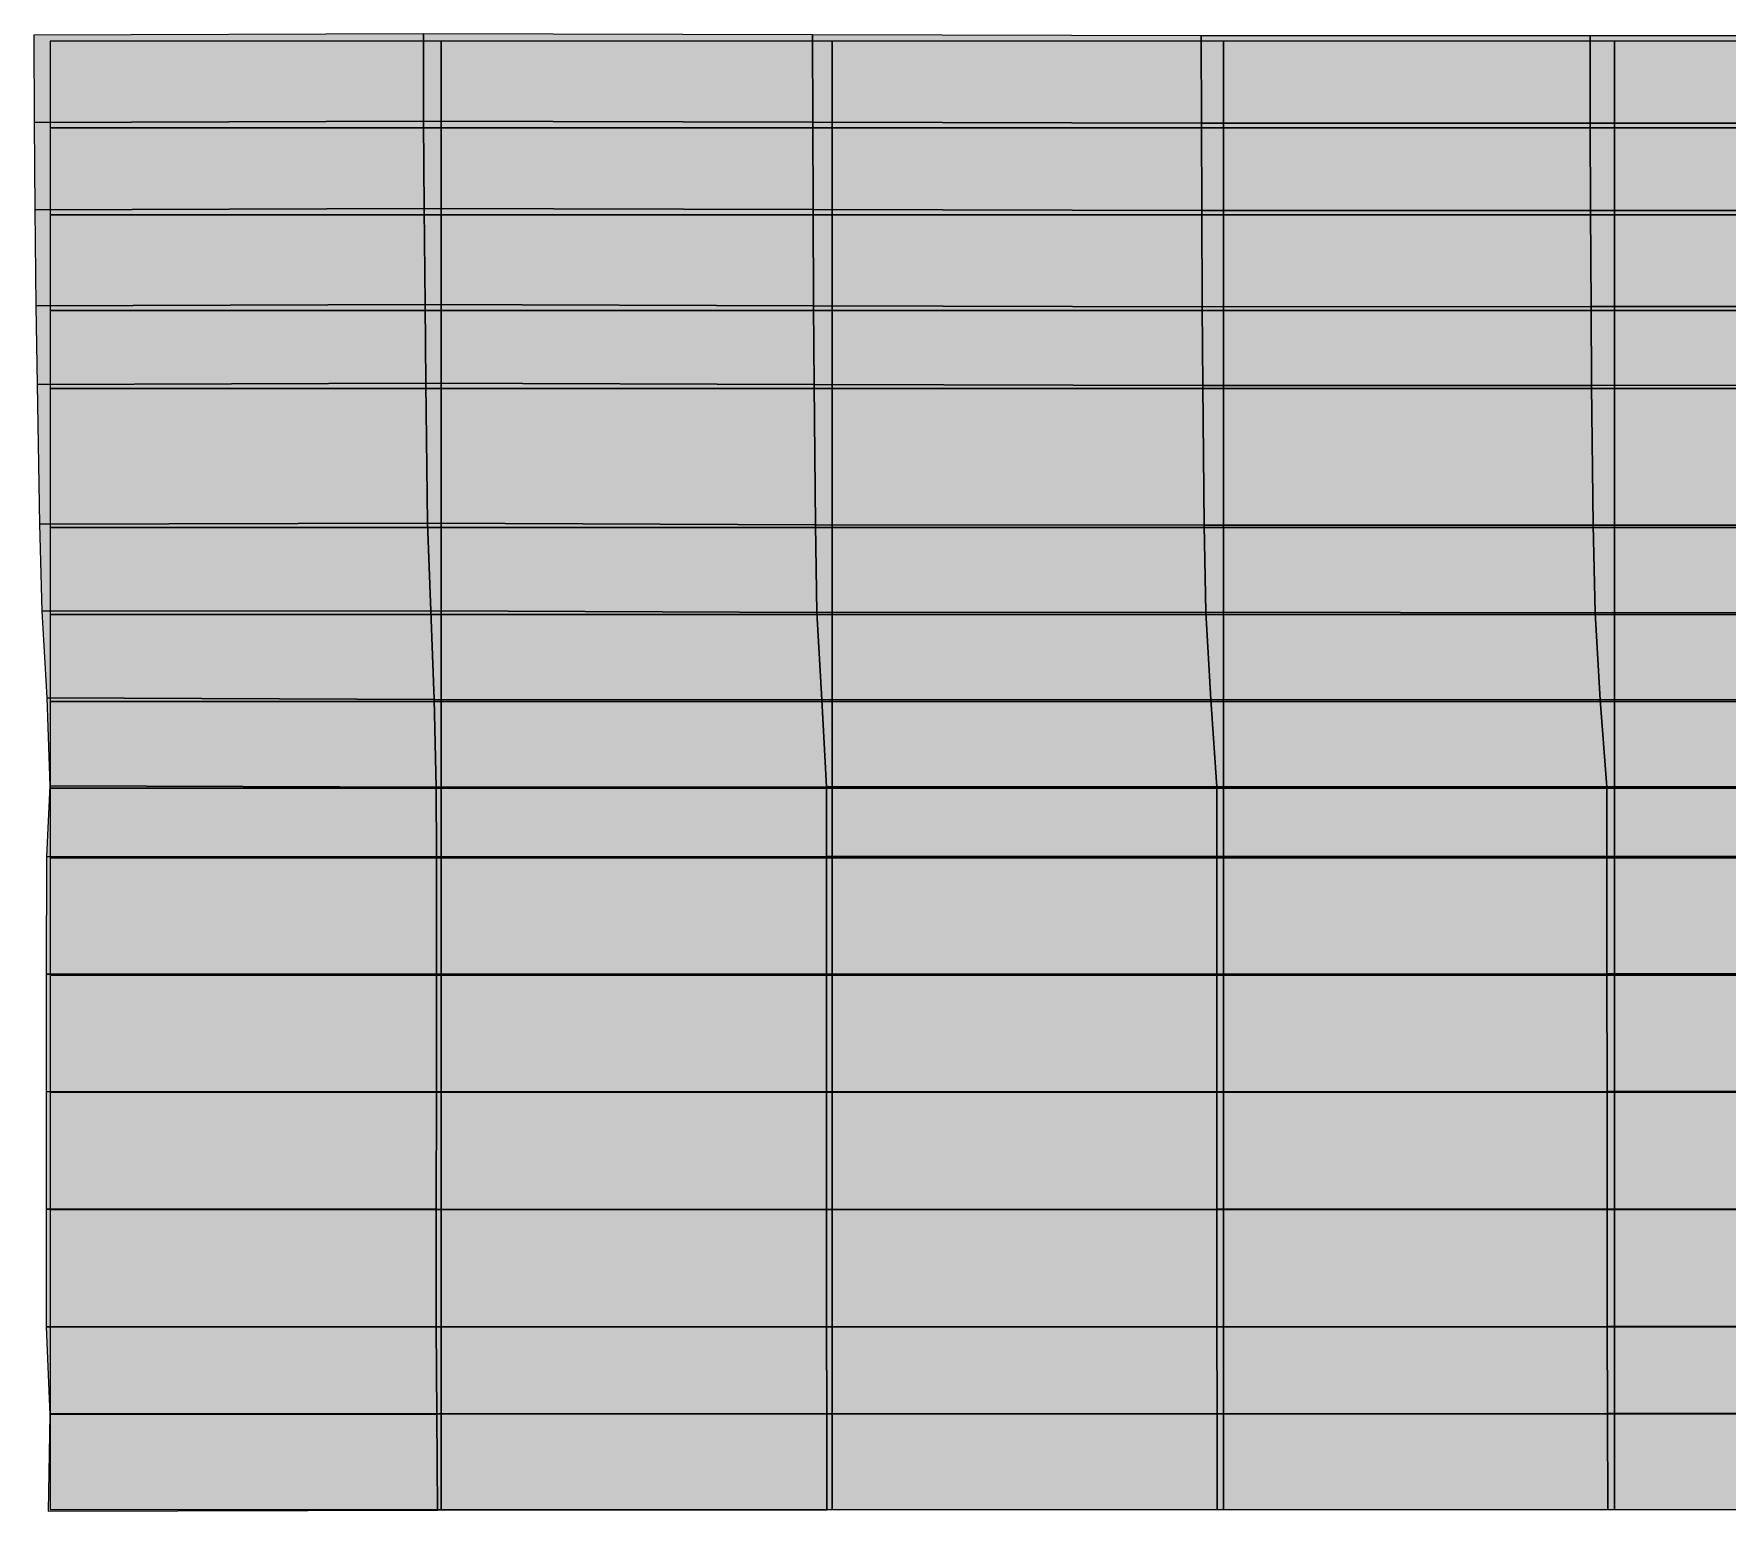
# Model space of a CAD drawing. Header units: inches. Extents: x -100 to 100, y -42 to 41.
# Drawn here: x -100.19 to -80.7, y -41.42 to -24.42 of the extents above; entities that cross this region are included whole.
import ezdxf

# ---------------------------------------------------------------- set-up
doc = ezdxf.new("R2010")
doc.units = ezdxf.units.IN
doc.header["$MEASUREMENT"] = 0
for name, color, linetype in [('Mesh-Ac1①', 7, 'Continuous'), ('Mesh-Acs', 7, 'Continuous'), ('Mesh-Ag1', 7, 'Continuous'), ('Mesh-Dc1', 7, 'Continuous'), ('Mesh-Dg1', 7, 'Continuous'), ('Mesh-Ds1', 7, 'Continuous'), ('Undeformed Mesh-Ac1①', 7, 'Continuous'), ('Undeformed Mesh-Acs', 7, 'Continuous'), ('Undeformed Mesh-Ag1', 7, 'Continuous'), ('Undeformed Mesh-Dc1', 7, 'Continuous'), ('Undeformed Mesh-Dg1', 7, 'Continuous'), ('Undeformed Mesh-Ds1', 7, 'Continuous')]:
    doc.layers.add(name, color=color, linetype=linetype)

msp = doc.modelspace()

# ---------------------------------------------------------------- linework, layer by layer
at = {"color": 7, "true_color": 0xffffff, "transparency": 33554687}
for points in [[(-95.7033, -24.41731), (-100.1865, -24.43399), (-100.1826, -25.43721)], [(-95.7033, -24.41731), (-100.1826, -25.43721), (-95.7017, -25.42205)], [(-91.2267, -24.42759), (-95.7033, -24.41731), (-95.7017, -25.42205)], [(-91.2267, -24.42759), (-95.7017, -25.42205), (-91.2255, -25.43335)], [(-86.7546, -24.43994), (-91.2267, -24.42759), (-91.2255, -25.43335)], [(-86.7546, -24.43994), (-91.2255, -25.43335), (-86.7528, -25.44645)], [(-82.2817, -24.43906), (-86.7546, -24.43994), (-86.7528, -25.44645)], [(-82.2817, -24.43906), (-86.7528, -25.44645), (-82.2795, -25.44452)], [(-78.3044, -24.43988), (-82.2817, -24.43906), (-82.2795, -25.44452)], [(-78.3044, -24.43988), (-82.2795, -25.44452), (-78.3019, -25.44568)], [(-100.1758, -26.44157), (-95.7017, -25.42205), (-100.1826, -25.43721)], [(-100.1758, -26.44157), (-95.6961, -26.42642), (-95.7017, -25.42205)], [(-95.6961, -26.42642), (-91.2255, -25.43335), (-95.7017, -25.42205)], [(-95.6961, -26.42642), (-91.2212, -26.43984), (-91.2255, -25.43335)], [(-91.2212, -26.43984), (-86.7528, -25.44645), (-91.2255, -25.43335)], [(-91.2212, -26.43984), (-86.7492, -26.45226), (-86.7528, -25.44645)], [(-86.7492, -26.45226), (-82.2795, -25.44452), (-86.7528, -25.44645)], [(-86.7492, -26.45226), (-82.2753, -26.45047), (-82.2795, -25.44452)], [(-82.2795, -25.44452), (-82.2753, -26.45047), (-78.2984, -26.45111)], [(-82.2795, -25.44452), (-78.2984, -26.45111), (-78.3019, -25.44568)], [(-100.1625, -27.54689), (-95.6961, -26.42642), (-100.1758, -26.44157)], [(-100.1625, -27.54689), (-95.6859, -27.53176), (-95.6961, -26.42642)], [(-95.6961, -26.42642), (-95.6859, -27.53176), (-91.2149, -27.54773)], [(-95.6961, -26.42642), (-91.2149, -27.54773), (-91.2212, -26.43984)], [(-91.2212, -26.43984), (-91.2149, -27.54773), (-86.7436, -27.55825)], [(-91.2212, -26.43984), (-86.7436, -27.55825), (-86.7492, -26.45226)], [(-86.7492, -26.45226), (-82.2698, -27.55725), (-82.2753, -26.45047)], [(-86.7492, -26.45226), (-86.7436, -27.55825), (-82.2698, -27.55725)], [(-82.2753, -26.45047), (-82.2698, -27.55725), (-78.293, -27.55705)], [(-82.2753, -26.45047), (-78.293, -27.55705), (-78.2984, -26.45111)], [(-100.1491, -28.45175), (-95.6859, -27.53176), (-100.1625, -27.54689)], [(-100.1491, -28.45175), (-95.6762, -28.43697), (-95.6859, -27.53176)], [(-95.6762, -28.43697), (-91.2149, -27.54773), (-95.6859, -27.53176)], [(-95.6762, -28.43697), (-91.208, -28.45468), (-91.2149, -27.54773)], [(-91.208, -28.45468), (-86.7436, -27.55825), (-91.2149, -27.54773)], [(-91.208, -28.45468), (-86.7379, -28.46303), (-86.7436, -27.55825)], [(-86.7379, -28.46303), (-82.2698, -27.55725), (-86.7436, -27.55825)], [(-86.7379, -28.46303), (-82.2641, -28.46295), (-82.2698, -27.55725)], [(-82.2698, -27.55725), (-78.2868, -28.46168), (-78.293, -27.55705)], [(-82.2698, -27.55725), (-82.2641, -28.46295), (-78.2868, -28.46168)], [(-95.6762, -28.43697), (-100.1491, -28.45175), (-100.1225, -30.0613)], [(-95.6762, -28.43697), (-100.1225, -30.0613), (-95.6567, -30.0492)], [(-91.208, -28.45468), (-95.6762, -28.43697), (-95.6567, -30.0492)], [(-91.208, -28.45468), (-95.6567, -30.0492), (-91.1947, -30.06728)], [(-86.7379, -28.46303), (-91.208, -28.45468), (-91.1947, -30.06728)], [(-86.7379, -28.46303), (-91.1947, -30.06728), (-86.7235, -30.0713)], [(-82.2641, -28.46295), (-86.7379, -28.46303), (-86.7235, -30.0713)], [(-82.2641, -28.46295), (-86.7235, -30.0713), (-82.2476, -30.07256)], [(-82.2641, -28.46295), (-78.2704, -30.07024), (-78.2868, -28.46168)], [(-82.2641, -28.46295), (-82.2476, -30.07256), (-78.2704, -30.07024)], [(-100.09486, -31.06406), (-95.6567, -30.0492), (-100.1225, -30.0613)], [(-100.09486, -31.06406), (-95.6176, -31.05908), (-95.6567, -30.0492)], [(-95.6176, -31.05908), (-91.1947, -30.06728), (-95.6567, -30.0492)], [(-95.6176, -31.05908), (-91.1766, -31.07895), (-91.1947, -30.06728)], [(-91.1766, -31.07895), (-86.7235, -30.0713), (-91.1947, -30.06728)], [(-91.1766, -31.07895), (-86.7025, -31.07176), (-86.7235, -30.0713)], [(-86.7025, -31.07176), (-82.2476, -30.07256), (-86.7235, -30.0713)], [(-86.7025, -31.07176), (-82.2231, -31.08201), (-82.2476, -30.07256)], [(-82.2476, -30.07256), (-78.2408, -31.07088), (-78.2704, -30.07024)], [(-82.2476, -30.07256), (-82.2231, -31.08201), (-78.2408, -31.07088)], [(-95.6176, -31.05908), (-100.09486, -31.06406), (-100.03807, -32.05784)], [(-95.6176, -31.05908), (-100.03807, -32.05784), (-95.57921, -32.07947)], [(-91.1766, -31.07895), (-95.6176, -31.05908), (-95.57921, -32.07947)], [(-91.1766, -31.07895), (-95.57921, -32.07947), (-91.1225, -32.08129)], [(-86.7025, -31.07176), (-91.1766, -31.07895), (-91.1225, -32.08129)], [(-86.7025, -31.07176), (-91.1225, -32.08129), (-86.6452, -32.0802)], [(-82.2231, -31.08201), (-86.7025, -31.07176), (-86.6452, -32.0802)], [(-82.2231, -31.08201), (-86.6452, -32.0802), (-82.1639, -32.08229)], [(-78.2408, -31.07088), (-82.2231, -31.08201), (-82.1639, -32.08229)], [(-78.2408, -31.07088), (-82.1639, -32.08229), (-78.1756, -32.07793)], [(-100.001197, -33.07148), (-95.57921, -32.07947), (-100.03807, -32.05784)], [(-100.001197, -33.07148), (-95.55954, -33.08793), (-95.57921, -32.07947)], [(-95.55954, -33.08793), (-91.1225, -32.08129), (-95.57921, -32.07947)], [(-95.55954, -33.08793), (-91.06537, -33.08374), (-91.1225, -32.08129)], [(-91.1225, -32.08129), (-86.57775, -33.08552), (-86.6452, -32.0802)], [(-91.1225, -32.08129), (-91.06537, -33.08374), (-86.57775, -33.08552)], [(-86.6452, -32.0802), (-86.57775, -33.08552), (-82.08764, -33.08331)], [(-86.6452, -32.0802), (-82.08764, -33.08331), (-82.1639, -32.08229)], [(-82.1639, -32.08229), (-78.09652, -33.08203), (-78.1756, -32.07793)], [(-82.1639, -32.08229), (-82.08764, -33.08331), (-78.09652, -33.08203)], [(-100.04118, -33.88411), (-95.55954, -33.08793), (-100.001197, -33.07148)], [(-100.04118, -33.88411), (-95.55483, -33.88808), (-95.55954, -33.08793)], [(-95.55954, -33.08793), (-91.06599, -33.8866), (-91.06537, -33.08374)], [(-95.55954, -33.08793), (-95.55483, -33.88808), (-91.06599, -33.8866)], [(-91.06537, -33.08374), (-91.06599, -33.8866), (-86.57766, -33.88692)], [(-91.06537, -33.08374), (-86.57766, -33.88692), (-86.57775, -33.08552)], [(-86.57775, -33.08552), (-82.08786, -33.88547), (-82.08764, -33.08331)], [(-86.57775, -33.08552), (-86.57766, -33.88692), (-82.08786, -33.88547)], [(-82.08764, -33.08331), (-82.08786, -33.88547), (-78.09608, -33.88329)], [(-82.08764, -33.08331), (-78.09608, -33.88329), (-78.09652, -33.08203)], [(-100.04463, -35.23846), (-95.55483, -33.88808), (-100.04118, -33.88411)], [(-100.04463, -35.23846), (-95.55507, -35.240879), (-95.55483, -33.88808)], [(-95.55507, -35.240879), (-91.0661, -35.240384), (-91.06599, -33.8866)], [(-95.55507, -35.240879), (-91.06599, -33.8866), (-95.55483, -33.88808)], [(-91.06599, -33.8866), (-91.0661, -35.240384), (-86.57776, -35.240072)], [(-91.06599, -33.8866), (-86.57776, -35.240072), (-86.57766, -33.88692)], [(-86.57776, -35.240072), (-82.08742, -35.2382), (-82.08786, -33.88547)], [(-86.57776, -35.240072), (-82.08786, -33.88547), (-86.57766, -33.88692)], [(-82.08786, -33.88547), (-78.09545, -35.23597), (-78.09608, -33.88329)], [(-82.08786, -33.88547), (-82.08742, -35.2382), (-78.09545, -35.23597)], [(-100.04585, -36.591856), (-95.55507, -35.240879), (-100.04463, -35.23846)], [(-100.04585, -36.591856), (-95.5558, -36.593534), (-95.55507, -35.240879)], [(-95.5558, -36.593534), (-91.06659, -36.5942), (-91.0661, -35.240384)], [(-95.5558, -36.593534), (-91.0661, -35.240384), (-95.55507, -35.240879)], [(-91.06659, -36.5942), (-86.57772, -36.59302), (-86.57776, -35.240072)], [(-91.06659, -36.5942), (-86.57776, -35.240072), (-91.0661, -35.240384)], [(-86.57772, -36.59302), (-82.08742, -35.2382), (-86.57776, -35.240072)], [(-86.57772, -36.59302), (-82.08695, -36.590849), (-82.08742, -35.2382)], [(-82.08742, -35.2382), (-78.09491, -36.58864), (-78.09545, -35.23597)], [(-82.08742, -35.2382), (-82.08695, -36.590849), (-78.09491, -36.58864)], [(-100.04603, -37.945111), (-95.5558, -36.593534), (-100.04585, -36.591856)], [(-100.04603, -37.945111), (-95.55667, -37.946398), (-95.5558, -36.593534)], [(-95.55667, -37.946398), (-91.06659, -36.5942), (-95.5558, -36.593534)], [(-95.55667, -37.946398), (-91.06735, -37.947701), (-91.06659, -36.5942)], [(-91.06735, -37.947701), (-86.57736, -37.945787), (-86.57772, -36.59302)], [(-91.06735, -37.947701), (-86.57772, -36.59302), (-91.06659, -36.5942)], [(-86.57736, -37.945787), (-82.08695, -36.590849), (-86.57772, -36.59302)], [(-86.57736, -37.945787), (-82.08655, -37.943538), (-82.08695, -36.590849)], [(-82.08695, -36.590849), (-78.09434, -37.941195), (-78.09491, -36.58864)], [(-82.08695, -36.590849), (-82.08655, -37.943538), (-78.09434, -37.941195)], [(-100.04461, -39.299056), (-95.55667, -37.946398), (-100.04603, -37.945111)], [(-100.04461, -39.299056), (-95.55808, -39.299622), (-95.55667, -37.946398)], [(-91.06735, -37.947701), (-95.55667, -37.946398), (-95.55808, -39.299622)], [(-91.06735, -37.947701), (-95.55808, -39.299622), (-91.06772, -39.300504)], [(-86.57736, -37.945787), (-91.06735, -37.947701), (-91.06772, -39.300504)], [(-86.57736, -37.945787), (-91.06772, -39.300504), (-86.57692, -39.298678)], [(-82.08655, -37.943538), (-86.57736, -37.945787), (-86.57692, -39.298678)], [(-82.08655, -37.943538), (-86.57692, -39.298678), (-82.08613, -39.296093)], [(-82.08655, -37.943538), (-78.09373, -39.29376), (-78.09434, -37.941195)], [(-82.08655, -37.943538), (-82.08613, -39.296093), (-78.09373, -39.29376)], [(-100.001583, -40.308767), (-95.55808, -39.299622), (-100.04461, -39.299056)], [(-100.001583, -40.308767), (-95.54841, -40.303298), (-95.55808, -39.299622)], [(-91.06772, -39.300504), (-95.55808, -39.299622), (-95.54841, -40.303298)], [(-91.06772, -39.300504), (-95.54841, -40.303298), (-91.06298, -40.302195)], [(-91.06772, -39.300504), (-86.57266, -40.301174), (-86.57692, -39.298678)], [(-91.06772, -39.300504), (-91.06298, -40.302195), (-86.57266, -40.301174)], [(-82.08613, -39.296093), (-86.57692, -39.298678), (-86.57266, -40.301174)], [(-82.08613, -39.296093), (-86.57266, -40.301174), (-82.0812, -40.297528)], [(-82.08613, -39.296093), (-78.08806, -40.295928), (-78.09373, -39.29376)], [(-82.08613, -39.296093), (-82.0812, -40.297528), (-78.08806, -40.295928)], [(-100.001583, -40.308767), (-100.02141, -41.42084), (-95.54429, -41.408247)], [(-100.001583, -40.308767), (-95.54429, -41.408247), (-95.54841, -40.303298)], [(-95.54429, -41.408247), (-91.06298, -40.302195), (-95.54841, -40.303298)], [(-95.54429, -41.408247), (-91.06368, -41.405528), (-91.06298, -40.302195)], [(-91.06298, -40.302195), (-91.06368, -41.405528), (-86.57202, -41.402233)], [(-91.06298, -40.302195), (-86.57202, -41.402233), (-86.57266, -40.301174)], [(-86.57202, -41.402233), (-82.0812, -40.297528), (-86.57266, -40.301174)], [(-86.57202, -41.402233), (-82.07792, -41.399987), (-82.0812, -40.297528)], [(-82.0812, -40.297528), (-78.08298, -41.396733), (-78.08806, -40.295928)], [(-82.0812, -40.297528), (-82.07792, -41.399987), (-78.08298, -41.396733)]]:
    msp.add_solid(points, dxfattribs=at)
at = {"layer": 'Mesh-Ac1①', "color": 18, "true_color": 0x000000, "transparency": 33554559}
for p, q in [((-95.7033, -24.41731), (-100.1865, -24.43399)), ((-100.1865, -24.43399), (-100.1826, -25.43721)), ((-95.7017, -25.42205), (-95.7033, -24.41731)), ((-91.2267, -24.42759), (-95.7033, -24.41731)), ((-95.7033, -24.41731), (-95.7017, -25.42205)), ((-91.2255, -25.43335), (-91.2267, -24.42759)), ((-86.7546, -24.43994), (-91.2267, -24.42759)), ((-91.2267, -24.42759), (-91.2255, -25.43335)), ((-82.2817, -24.43906), (-86.7546, -24.43994)), ((-86.7528, -25.44645), (-86.7546, -24.43994)), ((-86.7546, -24.43994), (-86.7528, -25.44645)), ((-82.2795, -25.44452), (-82.2817, -24.43906)), ((-78.3044, -24.43988), (-82.2817, -24.43906)), ((-82.2817, -24.43906), (-82.2795, -25.44452)), ((-95.7017, -25.42205), (-100.1826, -25.43721)), ((-100.1826, -25.43721), (-95.7017, -25.42205)), ((-100.1826, -25.43721), (-100.1758, -26.44157)), ((-95.6961, -26.42642), (-95.7017, -25.42205)), ((-91.2255, -25.43335), (-95.7017, -25.42205)), ((-95.7017, -25.42205), (-95.6961, -26.42642)), ((-95.7017, -25.42205), (-91.2255, -25.43335)), ((-91.2212, -26.43984), (-91.2255, -25.43335)), ((-86.7528, -25.44645), (-91.2255, -25.43335)), ((-91.2255, -25.43335), (-91.2212, -26.43984)), ((-91.2255, -25.43335), (-86.7528, -25.44645)), ((-82.2795, -25.44452), (-86.7528, -25.44645)), ((-86.7528, -25.44645), (-82.2795, -25.44452)), ((-86.7492, -26.45226), (-86.7528, -25.44645)), ((-86.7528, -25.44645), (-86.7492, -26.45226)), ((-82.2753, -26.45047), (-82.2795, -25.44452)), ((-82.2795, -25.44452), (-82.2753, -26.45047)), ((-78.3019, -25.44568), (-82.2795, -25.44452)), ((-82.2795, -25.44452), (-78.3019, -25.44568)), ((-95.6961, -26.42642), (-100.1758, -26.44157)), ((-100.1758, -26.44157), (-95.6961, -26.42642)), ((-100.1758, -26.44157), (-100.1625, -27.54689)), ((-95.6859, -27.53176), (-95.6961, -26.42642)), ((-95.6961, -26.42642), (-95.6859, -27.53176)), ((-91.2212, -26.43984), (-95.6961, -26.42642)), ((-95.6961, -26.42642), (-91.2212, -26.43984)), ((-91.2149, -27.54773), (-91.2212, -26.43984)), ((-91.2212, -26.43984), (-91.2149, -27.54773)), ((-86.7492, -26.45226), (-91.2212, -26.43984)), ((-91.2212, -26.43984), (-86.7492, -26.45226)), ((-82.2753, -26.45047), (-86.7492, -26.45226)), ((-86.7492, -26.45226), (-82.2753, -26.45047)), ((-86.7436, -27.55825), (-86.7492, -26.45226)), ((-86.7492, -26.45226), (-86.7436, -27.55825)), ((-82.2698, -27.55725), (-82.2753, -26.45047)), ((-82.2753, -26.45047), (-82.2698, -27.55725)), ((-78.2984, -26.45111), (-82.2753, -26.45047)), ((-82.2753, -26.45047), (-78.2984, -26.45111)), ((-95.6859, -27.53176), (-100.1625, -27.54689)), ((-100.1625, -27.54689), (-95.6859, -27.53176)), ((-100.1625, -27.54689), (-100.1491, -28.45175)), ((-95.6762, -28.43697), (-95.6859, -27.53176)), ((-91.2149, -27.54773), (-95.6859, -27.53176)), ((-95.6859, -27.53176), (-95.6762, -28.43697)), ((-95.6859, -27.53176), (-91.2149, -27.54773)), ((-91.208, -28.45468), (-91.2149, -27.54773)), ((-86.7436, -27.55825), (-91.2149, -27.54773)), ((-91.2149, -27.54773), (-91.208, -28.45468)), ((-91.2149, -27.54773), (-86.7436, -27.55825)), ((-82.2698, -27.55725), (-86.7436, -27.55825)), ((-86.7436, -27.55825), (-82.2698, -27.55725)), ((-86.7379, -28.46303), (-86.7436, -27.55825)), ((-86.7436, -27.55825), (-86.7379, -28.46303)), ((-82.2698, -27.55725), (-78.293, -27.55705)), ((-78.293, -27.55705), (-82.2698, -27.55725)), ((-82.2641, -28.46295), (-82.2698, -27.55725)), ((-82.2698, -27.55725), (-82.2641, -28.46295)), ((-95.6762, -28.43697), (-100.1491, -28.45175)), ((-100.1491, -28.45175), (-95.6762, -28.43697)), ((-95.6567, -30.0492), (-95.6762, -28.43697)), ((-91.208, -28.45468), (-95.6762, -28.43697)), ((-95.6762, -28.43697), (-95.6567, -30.0492)), ((-95.6762, -28.43697), (-91.208, -28.45468)), ((-100.1491, -28.45175), (-100.1225, -30.0613)), ((-91.1947, -30.06728), (-91.208, -28.45468)), ((-86.7379, -28.46303), (-91.208, -28.45468)), ((-91.208, -28.45468), (-91.1947, -30.06728)), ((-91.208, -28.45468), (-86.7379, -28.46303)), ((-82.2641, -28.46295), (-86.7379, -28.46303)), ((-86.7379, -28.46303), (-82.2641, -28.46295)), ((-86.7235, -30.0713), (-86.7379, -28.46303)), ((-86.7379, -28.46303), (-86.7235, -30.0713)), ((-78.2868, -28.46168), (-82.2641, -28.46295)), ((-82.2641, -28.46295), (-78.2868, -28.46168)), ((-82.2476, -30.07256), (-82.2641, -28.46295)), ((-82.2641, -28.46295), (-82.2476, -30.07256)), ((-100.1225, -30.0613), (-95.6567, -30.0492)), ((-95.6567, -30.0492), (-91.1947, -30.06728)), ((-91.1947, -30.06728), (-86.7235, -30.0713)), ((-86.7235, -30.0713), (-82.2476, -30.07256)), ((-82.2476, -30.07256), (-78.2704, -30.07024))]:
    msp.add_line(p, q, dxfattribs=at)
at = {"layer": 'Mesh-Acs', "color": 18, "true_color": 0x000000, "transparency": 33554559}
for p, q in [((-95.6567, -30.0492), (-100.1225, -30.0613)), ((-100.1225, -30.0613), (-100.09486, -31.06406)), ((-95.6176, -31.05908), (-95.6567, -30.0492)), ((-91.1947, -30.06728), (-95.6567, -30.0492)), ((-95.6567, -30.0492), (-95.6176, -31.05908)), ((-91.1766, -31.07895), (-91.1947, -30.06728)), ((-86.7235, -30.0713), (-91.1947, -30.06728)), ((-91.1947, -30.06728), (-91.1766, -31.07895)), ((-86.7025, -31.07176), (-86.7235, -30.0713)), ((-82.2476, -30.07256), (-86.7235, -30.0713)), ((-86.7235, -30.0713), (-86.7025, -31.07176)), ((-78.2704, -30.07024), (-82.2476, -30.07256)), ((-82.2231, -31.08201), (-82.2476, -30.07256)), ((-82.2476, -30.07256), (-82.2231, -31.08201)), ((-95.6176, -31.05908), (-100.09486, -31.06406)), ((-100.09486, -31.06406), (-95.6176, -31.05908)), ((-100.09486, -31.06406), (-100.03807, -32.05784)), ((-95.57921, -32.07947), (-95.6176, -31.05908)), ((-91.1766, -31.07895), (-95.6176, -31.05908)), ((-95.6176, -31.05908), (-95.57921, -32.07947)), ((-95.6176, -31.05908), (-91.1766, -31.07895)), ((-86.7025, -31.07176), (-91.1766, -31.07895)), ((-91.1766, -31.07895), (-86.7025, -31.07176)), ((-91.1225, -32.08129), (-91.1766, -31.07895)), ((-91.1766, -31.07895), (-91.1225, -32.08129)), ((-86.6452, -32.0802), (-86.7025, -31.07176)), ((-82.2231, -31.08201), (-86.7025, -31.07176)), ((-86.7025, -31.07176), (-86.6452, -32.0802)), ((-86.7025, -31.07176), (-82.2231, -31.08201)), ((-78.2408, -31.07088), (-82.2231, -31.08201)), ((-82.2231, -31.08201), (-78.2408, -31.07088)), ((-82.1639, -32.08229), (-82.2231, -31.08201)), ((-82.2231, -31.08201), (-82.1639, -32.08229)), ((-100.03807, -32.05784), (-95.57921, -32.07947)), ((-95.57921, -32.07947), (-100.03807, -32.05784)), ((-100.03807, -32.05784), (-100.001197, -33.07148)), ((-95.55954, -33.08793), (-95.57921, -32.07947)), ((-91.1225, -32.08129), (-95.57921, -32.07947)), ((-95.57921, -32.07947), (-95.55954, -33.08793)), ((-95.57921, -32.07947), (-91.1225, -32.08129)), ((-86.6452, -32.0802), (-91.1225, -32.08129)), ((-91.1225, -32.08129), (-86.6452, -32.0802)), ((-91.06537, -33.08374), (-91.1225, -32.08129)), ((-91.1225, -32.08129), (-91.06537, -33.08374)), ((-86.57775, -33.08552), (-86.6452, -32.0802)), ((-86.6452, -32.0802), (-86.57775, -33.08552)), ((-82.1639, -32.08229), (-86.6452, -32.0802)), ((-86.6452, -32.0802), (-82.1639, -32.08229)), ((-78.1756, -32.07793), (-82.1639, -32.08229)), ((-82.1639, -32.08229), (-78.1756, -32.07793)), ((-82.08764, -33.08331), (-82.1639, -32.08229)), ((-82.1639, -32.08229), (-82.08764, -33.08331)), ((-100.001197, -33.07148), (-95.55954, -33.08793)), ((-95.55954, -33.08793), (-91.06537, -33.08374)), ((-91.06537, -33.08374), (-86.57775, -33.08552)), ((-86.57775, -33.08552), (-82.08764, -33.08331)), ((-82.08764, -33.08331), (-78.09652, -33.08203))]:
    msp.add_line(p, q, dxfattribs=at)
at = {"layer": 'Mesh-Ag1', "color": 18, "true_color": 0x000000, "transparency": 33554559}
for p, q in [((-100.001197, -33.07148), (-100.04118, -33.88411)), ((-95.55954, -33.08793), (-100.001197, -33.07148)), ((-91.06537, -33.08374), (-95.55954, -33.08793)), ((-95.55483, -33.88808), (-95.55954, -33.08793)), ((-95.55954, -33.08793), (-95.55483, -33.88808)), ((-91.06599, -33.8866), (-91.06537, -33.08374)), ((-91.06537, -33.08374), (-91.06599, -33.8866)), ((-86.57775, -33.08552), (-91.06537, -33.08374)), ((-82.08764, -33.08331), (-86.57775, -33.08552)), ((-86.57766, -33.88692), (-86.57775, -33.08552)), ((-86.57775, -33.08552), (-86.57766, -33.88692)), ((-82.08786, -33.88547), (-82.08764, -33.08331)), ((-82.08764, -33.08331), (-82.08786, -33.88547)), ((-78.09652, -33.08203), (-82.08764, -33.08331)), ((-100.04118, -33.88411), (-95.55483, -33.88808)), ((-95.55483, -33.88808), (-91.06599, -33.8866)), ((-91.06599, -33.8866), (-86.57766, -33.88692)), ((-86.57766, -33.88692), (-82.08786, -33.88547)), ((-82.08786, -33.88547), (-78.09608, -33.88329))]:
    msp.add_line(p, q, dxfattribs=at)
at = {"layer": 'Mesh-Dc1', "color": 18, "true_color": 0x000000, "transparency": 33554559}
for p, q in [((-100.04118, -33.88411), (-100.04463, -35.23846)), ((-95.55483, -33.88808), (-100.04118, -33.88411)), ((-95.55507, -35.240879), (-95.55483, -33.88808)), ((-95.55483, -33.88808), (-95.55507, -35.240879)), ((-91.06599, -33.8866), (-95.55483, -33.88808)), ((-91.0661, -35.240384), (-91.06599, -33.8866)), ((-91.06599, -33.8866), (-91.0661, -35.240384)), ((-86.57766, -33.88692), (-91.06599, -33.8866)), ((-86.57776, -35.240072), (-86.57766, -33.88692)), ((-86.57766, -33.88692), (-86.57776, -35.240072)), ((-82.08786, -33.88547), (-86.57766, -33.88692)), ((-78.09608, -33.88329), (-82.08786, -33.88547)), ((-82.08742, -35.2382), (-82.08786, -33.88547)), ((-82.08786, -33.88547), (-82.08742, -35.2382)), ((-100.04463, -35.23846), (-100.04585, -36.591856)), ((-95.55507, -35.240879), (-100.04463, -35.23846)), ((-100.04463, -35.23846), (-95.55507, -35.240879)), ((-95.5558, -36.593534), (-95.55507, -35.240879)), ((-95.55507, -35.240879), (-95.5558, -36.593534)), ((-91.0661, -35.240384), (-95.55507, -35.240879)), ((-95.55507, -35.240879), (-91.0661, -35.240384)), ((-91.06659, -36.5942), (-91.0661, -35.240384)), ((-91.0661, -35.240384), (-91.06659, -36.5942)), ((-86.57776, -35.240072), (-91.0661, -35.240384)), ((-91.0661, -35.240384), (-86.57776, -35.240072)), ((-82.08742, -35.2382), (-86.57776, -35.240072)), ((-86.57776, -35.240072), (-82.08742, -35.2382)), ((-86.57772, -36.59302), (-86.57776, -35.240072)), ((-86.57776, -35.240072), (-86.57772, -36.59302)), ((-78.09545, -35.23597), (-82.08742, -35.2382)), ((-82.08742, -35.2382), (-78.09545, -35.23597)), ((-82.08695, -36.590849), (-82.08742, -35.2382)), ((-82.08742, -35.2382), (-82.08695, -36.590849)), ((-100.04585, -36.591856), (-100.04603, -37.945111)), ((-95.5558, -36.593534), (-100.04585, -36.591856)), ((-100.04585, -36.591856), (-95.5558, -36.593534)), ((-95.55667, -37.946398), (-95.5558, -36.593534)), ((-95.5558, -36.593534), (-95.55667, -37.946398)), ((-91.06659, -36.5942), (-95.5558, -36.593534)), ((-95.5558, -36.593534), (-91.06659, -36.5942)), ((-91.06735, -37.947701), (-91.06659, -36.5942)), ((-91.06659, -36.5942), (-91.06735, -37.947701)), ((-86.57772, -36.59302), (-91.06659, -36.5942)), ((-91.06659, -36.5942), (-86.57772, -36.59302)), ((-82.08695, -36.590849), (-86.57772, -36.59302)), ((-86.57772, -36.59302), (-82.08695, -36.590849)), ((-86.57736, -37.945787), (-86.57772, -36.59302)), ((-86.57772, -36.59302), (-86.57736, -37.945787)), ((-78.09491, -36.58864), (-82.08695, -36.590849)), ((-82.08695, -36.590849), (-78.09491, -36.58864)), ((-82.08655, -37.943538), (-82.08695, -36.590849)), ((-82.08695, -36.590849), (-82.08655, -37.943538)), ((-95.55667, -37.946398), (-100.04603, -37.945111)), ((-100.04603, -37.945111), (-100.04461, -39.299056)), ((-100.04603, -37.945111), (-95.55667, -37.946398)), ((-95.55808, -39.299622), (-95.55667, -37.946398)), ((-95.55667, -37.946398), (-95.55808, -39.299622)), ((-91.06735, -37.947701), (-95.55667, -37.946398)), ((-95.55667, -37.946398), (-91.06735, -37.947701)), ((-91.06772, -39.300504), (-91.06735, -37.947701)), ((-91.06735, -37.947701), (-91.06772, -39.300504)), ((-86.57736, -37.945787), (-91.06735, -37.947701)), ((-91.06735, -37.947701), (-86.57736, -37.945787)), ((-86.57736, -37.945787), (-82.08655, -37.943538)), ((-82.08655, -37.943538), (-86.57736, -37.945787)), ((-86.57692, -39.298678), (-86.57736, -37.945787)), ((-86.57736, -37.945787), (-86.57692, -39.298678)), ((-78.09434, -37.941195), (-82.08655, -37.943538)), ((-82.08655, -37.943538), (-78.09434, -37.941195)), ((-82.08613, -39.296093), (-82.08655, -37.943538)), ((-82.08655, -37.943538), (-82.08613, -39.296093)), ((-100.04461, -39.299056), (-95.55808, -39.299622)), ((-95.55808, -39.299622), (-91.06772, -39.300504)), ((-91.06772, -39.300504), (-86.57692, -39.298678)), ((-86.57692, -39.298678), (-82.08613, -39.296093)), ((-82.08613, -39.296093), (-78.09373, -39.29376))]:
    msp.add_line(p, q, dxfattribs=at)
at = {"layer": 'Mesh-Dg1', "color": 18, "true_color": 0x000000, "transparency": 33554559}
for p, q in [((-100.001583, -40.308767), (-100.02141, -41.42084)), ((-95.54841, -40.303298), (-100.001583, -40.308767)), ((-91.06298, -40.302195), (-95.54841, -40.303298)), ((-95.54429, -41.408247), (-95.54841, -40.303298)), ((-95.54841, -40.303298), (-95.54429, -41.408247)), ((-91.06368, -41.405528), (-91.06298, -40.302195)), ((-91.06298, -40.302195), (-91.06368, -41.405528)), ((-86.57266, -40.301174), (-91.06298, -40.302195)), ((-82.0812, -40.297528), (-86.57266, -40.301174)), ((-86.57202, -41.402233), (-86.57266, -40.301174)), ((-86.57266, -40.301174), (-86.57202, -41.402233)), ((-78.08806, -40.295928), (-82.0812, -40.297528)), ((-82.07792, -41.399987), (-82.0812, -40.297528)), ((-82.0812, -40.297528), (-82.07792, -41.399987)), ((-100.02141, -41.42084), (-95.54429, -41.408247)), ((-95.54429, -41.408247), (-91.06368, -41.405528)), ((-91.06368, -41.405528), (-86.57202, -41.402233)), ((-86.57202, -41.402233), (-82.07792, -41.399987)), ((-82.07792, -41.399987), (-78.08298, -41.396733))]:
    msp.add_line(p, q, dxfattribs=at)
at = {"layer": 'Mesh-Ds1', "color": 18, "true_color": 0x000000, "transparency": 33554559}
for p, q in [((-95.55808, -39.299622), (-100.04461, -39.299056)), ((-100.04461, -39.299056), (-100.001583, -40.308767)), ((-95.54841, -40.303298), (-95.55808, -39.299622)), ((-91.06772, -39.300504), (-95.55808, -39.299622)), ((-95.55808, -39.299622), (-95.54841, -40.303298)), ((-86.57692, -39.298678), (-91.06772, -39.300504)), ((-91.06298, -40.302195), (-91.06772, -39.300504)), ((-91.06772, -39.300504), (-91.06298, -40.302195)), ((-82.08613, -39.296093), (-86.57692, -39.298678)), ((-86.57266, -40.301174), (-86.57692, -39.298678)), ((-86.57692, -39.298678), (-86.57266, -40.301174)), ((-78.09373, -39.29376), (-82.08613, -39.296093)), ((-82.0812, -40.297528), (-82.08613, -39.296093)), ((-82.08613, -39.296093), (-82.0812, -40.297528)), ((-100.001583, -40.308767), (-95.54841, -40.303298)), ((-95.54841, -40.303298), (-91.06298, -40.302195)), ((-91.06298, -40.302195), (-86.57266, -40.301174)), ((-86.57266, -40.301174), (-82.0812, -40.297528)), ((-82.0812, -40.297528), (-78.08806, -40.295928))]:
    msp.add_line(p, q, dxfattribs=at)
at = {"layer": 'Undeformed Mesh-Ac1①', "color": 1, "true_color": 0xff0000, "transparency": 33554687}
for p, q in [((-95.5, -24.5), (-100, -24.5)), ((-100, -24.5), (-100, -25.5)), ((-95.5, -25.5), (-95.5, -24.5)), ((-91, -24.5), (-95.5, -24.5)), ((-95.5, -24.5), (-95.5, -25.5)), ((-91, -25.5), (-91, -24.5)), ((-86.5, -24.5), (-91, -24.5)), ((-91, -24.5), (-91, -25.5)), ((-86.5, -25.5), (-86.5, -24.5)), ((-82, -24.5), (-86.5, -24.5)), ((-86.5, -24.5), (-86.5, -25.5)), ((-82, -25.5), (-82, -24.5)), ((-78, -24.5), (-82, -24.5)), ((-82, -24.5), (-82, -25.5)), ((-95.5, -25.5), (-100, -25.5)), ((-100, -25.5), (-100, -26.5)), ((-100, -25.5), (-95.5, -25.5)), ((-95.5, -26.5), (-95.5, -25.5)), ((-91, -25.5), (-95.5, -25.5)), ((-95.5, -25.5), (-95.5, -26.5)), ((-95.5, -25.5), (-91, -25.5)), ((-91, -26.5), (-91, -25.5)), ((-86.5, -25.5), (-91, -25.5)), ((-91, -25.5), (-91, -26.5)), ((-91, -25.5), (-86.5, -25.5)), ((-86.5, -26.5), (-86.5, -25.5)), ((-82, -25.5), (-86.5, -25.5)), ((-86.5, -25.5), (-86.5, -26.5)), ((-86.5, -25.5), (-82, -25.5)), ((-82, -26.5), (-82, -25.5)), ((-82, -25.5), (-82, -26.5)), ((-78, -25.5), (-82, -25.5)), ((-82, -25.5), (-78, -25.5)), ((-95.5, -26.5), (-100, -26.5)), ((-100, -26.5), (-100, -27.6)), ((-100, -26.5), (-95.5, -26.5)), ((-95.5, -27.6), (-95.5, -26.5)), ((-95.5, -26.5), (-95.5, -27.6)), ((-91, -26.5), (-95.5, -26.5)), ((-95.5, -26.5), (-91, -26.5)), ((-91, -27.6), (-91, -26.5)), ((-91, -26.5), (-91, -27.6)), ((-86.5, -26.5), (-91, -26.5)), ((-91, -26.5), (-86.5, -26.5)), ((-86.5, -27.6), (-86.5, -26.5)), ((-86.5, -26.5), (-86.5, -27.6)), ((-82, -26.5), (-86.5, -26.5)), ((-86.5, -26.5), (-82, -26.5)), ((-82, -27.6), (-82, -26.5)), ((-82, -26.5), (-82, -27.6)), ((-78, -26.5), (-82, -26.5)), ((-82, -26.5), (-78, -26.5)), ((-95.5, -27.6), (-100, -27.6)), ((-100, -27.6), (-100, -28.5)), ((-100, -27.6), (-95.5, -27.6)), ((-95.5, -28.5), (-95.5, -27.6)), ((-91, -27.6), (-95.5, -27.6)), ((-95.5, -27.6), (-95.5, -28.5)), ((-95.5, -27.6), (-91, -27.6)), ((-91, -28.5), (-91, -27.6)), ((-86.5, -27.6), (-91, -27.6)), ((-91, -27.6), (-91, -28.5)), ((-91, -27.6), (-86.5, -27.6)), ((-86.5, -28.5), (-86.5, -27.6)), ((-82, -27.6), (-86.5, -27.6)), ((-86.5, -27.6), (-86.5, -28.5)), ((-86.5, -27.6), (-82, -27.6)), ((-82, -28.5), (-82, -27.6)), ((-82, -27.6), (-78, -27.6)), ((-82, -27.6), (-82, -28.5)), ((-78, -27.6), (-82, -27.6)), ((-95.5, -28.5), (-100, -28.5)), ((-100, -28.5), (-100, -30.1)), ((-100, -28.5), (-95.5, -28.5)), ((-95.5, -30.1), (-95.5, -28.5)), ((-91, -28.5), (-95.5, -28.5)), ((-95.5, -28.5), (-95.5, -30.1)), ((-95.5, -28.5), (-91, -28.5)), ((-91, -30.1), (-91, -28.5)), ((-86.5, -28.5), (-91, -28.5)), ((-91, -28.5), (-91, -30.1)), ((-91, -28.5), (-86.5, -28.5)), ((-86.5, -30.1), (-86.5, -28.5)), ((-82, -28.5), (-86.5, -28.5)), ((-86.5, -28.5), (-86.5, -30.1)), ((-86.5, -28.5), (-82, -28.5)), ((-82, -30.1), (-82, -28.5)), ((-82, -28.5), (-82, -30.1)), ((-78, -28.5), (-82, -28.5)), ((-82, -28.5), (-78, -28.5)), ((-100, -30.1), (-95.5, -30.1)), ((-95.5, -30.1), (-91, -30.1)), ((-91, -30.1), (-86.5, -30.1)), ((-86.5, -30.1), (-82, -30.1)), ((-82, -30.1), (-78, -30.1))]:
    msp.add_line(p, q, dxfattribs=at)
at = {"layer": 'Undeformed Mesh-Acs', "color": 1, "true_color": 0xff0000, "transparency": 33554687}
for p, q in [((-95.5, -30.1), (-100, -30.1)), ((-100, -30.1), (-100, -31.1)), ((-95.5, -31.1), (-95.5, -30.1)), ((-91, -30.1), (-95.5, -30.1)), ((-95.5, -30.1), (-95.5, -31.1)), ((-91, -31.1), (-91, -30.1)), ((-86.5, -30.1), (-91, -30.1)), ((-91, -30.1), (-91, -31.1)), ((-86.5, -31.1), (-86.5, -30.1)), ((-82, -30.1), (-86.5, -30.1)), ((-86.5, -30.1), (-86.5, -31.1)), ((-82, -31.1), (-82, -30.1)), ((-82, -30.1), (-82, -31.1)), ((-78, -30.1), (-82, -30.1)), ((-95.5, -31.1), (-100, -31.1)), ((-100, -31.1), (-100, -32.1)), ((-100, -31.1), (-95.5, -31.1)), ((-95.5, -32.1), (-95.5, -31.1)), ((-91, -31.1), (-95.5, -31.1)), ((-95.5, -31.1), (-95.5, -32.1)), ((-95.5, -31.1), (-91, -31.1)), ((-91, -32.1), (-91, -31.1)), ((-86.5, -31.1), (-91, -31.1)), ((-91, -31.1), (-91, -32.1)), ((-91, -31.1), (-86.5, -31.1)), ((-86.5, -32.1), (-86.5, -31.1)), ((-82, -31.1), (-86.5, -31.1)), ((-86.5, -31.1), (-86.5, -32.1)), ((-86.5, -31.1), (-82, -31.1)), ((-82, -32.1), (-82, -31.1)), ((-78, -31.1), (-82, -31.1)), ((-82, -31.1), (-82, -32.1)), ((-82, -31.1), (-78, -31.1)), ((-100, -32.1), (-95.5, -32.1)), ((-95.5, -32.1), (-100, -32.1)), ((-100, -32.1), (-100, -33.1)), ((-95.5, -33.1), (-95.5, -32.1)), ((-91, -32.1), (-95.5, -32.1)), ((-95.5, -32.1), (-95.5, -33.1)), ((-95.5, -32.1), (-91, -32.1)), ((-91, -33.1), (-91, -32.1)), ((-91, -32.1), (-91, -33.1)), ((-86.5, -32.1), (-91, -32.1)), ((-91, -32.1), (-86.5, -32.1)), ((-86.5, -33.1), (-86.5, -32.1)), ((-86.5, -32.1), (-86.5, -33.1)), ((-82, -32.1), (-86.5, -32.1)), ((-86.5, -32.1), (-82, -32.1)), ((-82, -33.1), (-82, -32.1)), ((-82, -32.1), (-82, -33.1)), ((-78, -32.1), (-82, -32.1)), ((-82, -32.1), (-78, -32.1)), ((-100, -33.1), (-95.5, -33.1)), ((-95.5, -33.1), (-91, -33.1)), ((-91, -33.1), (-86.5, -33.1)), ((-86.5, -33.1), (-82, -33.1)), ((-82, -33.1), (-78, -33.1))]:
    msp.add_line(p, q, dxfattribs=at)
at = {"layer": 'Undeformed Mesh-Ag1', "color": 1, "true_color": 0xff0000, "transparency": 33554687}
for p, q in [((-95.5, -33.1), (-100, -33.1)), ((-100, -33.1), (-100, -33.9)), ((-95.5, -33.9), (-95.5, -33.1)), ((-95.5, -33.1), (-95.5, -33.9)), ((-91, -33.1), (-95.5, -33.1)), ((-91, -33.9), (-91, -33.1)), ((-91, -33.1), (-91, -33.9)), ((-86.5, -33.1), (-91, -33.1)), ((-86.5, -33.9), (-86.5, -33.1)), ((-86.5, -33.1), (-86.5, -33.9)), ((-82, -33.1), (-86.5, -33.1)), ((-82, -33.9), (-82, -33.1)), ((-82, -33.1), (-82, -33.9)), ((-78, -33.1), (-82, -33.1)), ((-100, -33.9), (-95.5, -33.9)), ((-95.5, -33.9), (-91, -33.9)), ((-91, -33.9), (-86.5, -33.9)), ((-86.5, -33.9), (-82, -33.9)), ((-82, -33.9), (-78, -33.9))]:
    msp.add_line(p, q, dxfattribs=at)
at = {"layer": 'Undeformed Mesh-Dc1', "color": 1, "true_color": 0xff0000, "transparency": 33554687}
for p, q in [((-95.5, -33.9), (-100, -33.9)), ((-100, -33.9), (-100, -35.25)), ((-95.5, -35.25), (-95.5, -33.9)), ((-91, -33.9), (-95.5, -33.9)), ((-95.5, -33.9), (-95.5, -35.25)), ((-91, -35.25), (-91, -33.9)), ((-91, -33.9), (-91, -35.25)), ((-86.5, -33.9), (-91, -33.9)), ((-86.5, -35.25), (-86.5, -33.9)), ((-82, -33.9), (-86.5, -33.9)), ((-86.5, -33.9), (-86.5, -35.25)), ((-82, -35.25), (-82, -33.9)), ((-82, -33.9), (-82, -35.25)), ((-78, -33.9), (-82, -33.9)), ((-95.5, -35.25), (-100, -35.25)), ((-100, -35.25), (-100, -36.6)), ((-100, -35.25), (-95.5, -35.25)), ((-95.5, -36.6), (-95.5, -35.25)), ((-91, -35.25), (-95.5, -35.25)), ((-95.5, -35.25), (-95.5, -36.6)), ((-95.5, -35.25), (-91, -35.25)), ((-91, -36.6), (-91, -35.25)), ((-86.5, -35.25), (-91, -35.25)), ((-91, -35.25), (-91, -36.6)), ((-91, -35.25), (-86.5, -35.25)), ((-86.5, -36.6), (-86.5, -35.25)), ((-82, -35.25), (-86.5, -35.25)), ((-86.5, -35.25), (-86.5, -36.6)), ((-86.5, -35.25), (-82, -35.25)), ((-82, -36.6), (-82, -35.25)), ((-82, -35.25), (-82, -36.6)), ((-78, -35.25), (-82, -35.25)), ((-82, -35.25), (-78, -35.25)), ((-95.5, -36.6), (-100, -36.6)), ((-100, -36.6), (-100, -37.95)), ((-100, -36.6), (-95.5, -36.6)), ((-95.5, -37.95), (-95.5, -36.6)), ((-91, -36.6), (-95.5, -36.6)), ((-95.5, -36.6), (-95.5, -37.95)), ((-95.5, -36.6), (-91, -36.6)), ((-91, -37.95), (-91, -36.6)), ((-86.5, -36.6), (-91, -36.6)), ((-91, -36.6), (-91, -37.95)), ((-91, -36.6), (-86.5, -36.6)), ((-86.5, -37.95), (-86.5, -36.6)), ((-82, -36.6), (-86.5, -36.6)), ((-86.5, -36.6), (-86.5, -37.95)), ((-86.5, -36.6), (-82, -36.6)), ((-82, -37.95), (-82, -36.6)), ((-82, -36.6), (-82, -37.95)), ((-78, -36.6), (-82, -36.6)), ((-82, -36.6), (-78, -36.6)), ((-95.5, -37.95), (-100, -37.95)), ((-100, -37.95), (-100, -39.3)), ((-100, -37.95), (-95.5, -37.95)), ((-95.5, -39.3), (-95.5, -37.95)), ((-91, -37.95), (-95.5, -37.95)), ((-95.5, -37.95), (-95.5, -39.3)), ((-95.5, -37.95), (-91, -37.95)), ((-91, -39.3), (-91, -37.95)), ((-86.5, -37.95), (-91, -37.95)), ((-91, -37.95), (-91, -39.3)), ((-91, -37.95), (-86.5, -37.95)), ((-86.5, -39.3), (-86.5, -37.95)), ((-86.5, -37.95), (-82, -37.95)), ((-82, -37.95), (-86.5, -37.95)), ((-86.5, -37.95), (-86.5, -39.3)), ((-82, -39.3), (-82, -37.95)), ((-82, -37.95), (-82, -39.3)), ((-78, -37.95), (-82, -37.95)), ((-82, -37.95), (-78, -37.95)), ((-100, -39.3), (-95.5, -39.3)), ((-95.5, -39.3), (-91, -39.3)), ((-91, -39.3), (-86.5, -39.3)), ((-86.5, -39.3), (-82, -39.3)), ((-82, -39.3), (-78, -39.3))]:
    msp.add_line(p, q, dxfattribs=at)
at = {"layer": 'Undeformed Mesh-Dg1', "color": 1, "true_color": 0xff0000, "transparency": 33554687}
for p, q in [((-100, -40.3), (-100, -41.4)), ((-95.5, -40.3), (-100, -40.3)), ((-95.5, -41.4), (-95.5, -40.3)), ((-91, -40.3), (-95.5, -40.3)), ((-95.5, -40.3), (-95.5, -41.4)), ((-91, -41.4), (-91, -40.3)), ((-91, -40.3), (-91, -41.4)), ((-86.5, -40.3), (-91, -40.3)), ((-86.5, -41.4), (-86.5, -40.3)), ((-82, -40.3), (-86.5, -40.3)), ((-86.5, -40.3), (-86.5, -41.4)), ((-82, -41.4), (-82, -40.3)), ((-82, -40.3), (-82, -41.4)), ((-78, -40.3), (-82, -40.3)), ((-100, -41.4), (-95.5, -41.4)), ((-95.5, -41.4), (-91, -41.4)), ((-91, -41.4), (-86.5, -41.4)), ((-86.5, -41.4), (-82, -41.4)), ((-82, -41.4), (-78, -41.4))]:
    msp.add_line(p, q, dxfattribs=at)
at = {"layer": 'Undeformed Mesh-Ds1', "color": 1, "true_color": 0xff0000, "transparency": 33554687}
for p, q in [((-95.5, -39.3), (-100, -39.3)), ((-100, -39.3), (-100, -40.3)), ((-95.5, -40.3), (-95.5, -39.3)), ((-91, -39.3), (-95.5, -39.3)), ((-95.5, -39.3), (-95.5, -40.3)), ((-91, -40.3), (-91, -39.3)), ((-91, -39.3), (-91, -40.3)), ((-86.5, -39.3), (-91, -39.3)), ((-86.5, -40.3), (-86.5, -39.3)), ((-82, -39.3), (-86.5, -39.3)), ((-86.5, -39.3), (-86.5, -40.3)), ((-82, -40.3), (-82, -39.3)), ((-82, -39.3), (-82, -40.3)), ((-78, -39.3), (-82, -39.3)), ((-100, -40.3), (-95.5, -40.3)), ((-95.5, -40.3), (-91, -40.3)), ((-91, -40.3), (-86.5, -40.3)), ((-86.5, -40.3), (-82, -40.3)), ((-82, -40.3), (-78, -40.3))]:
    msp.add_line(p, q, dxfattribs=at)

doc.saveas('drawing.dxf')
